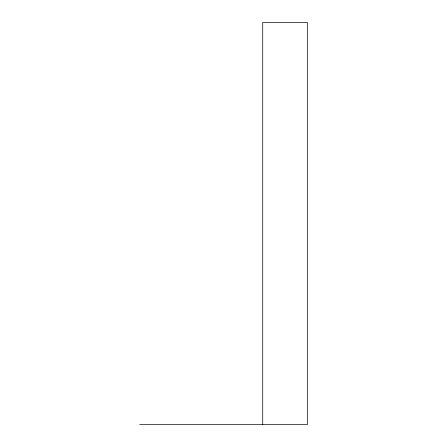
<?xml version="1.0" encoding="UTF-8"?>
<svg xmlns="http://www.w3.org/2000/svg" width="447" height="447" viewBox="0 0 447 447"><rect width="100%" height="100%" fill="white"/><g stroke="black" fill="none" stroke-linecap="round" stroke-linejoin="round"><path stroke-width="0.67" d="M139.688 424.65L307.312 424.65L307.312 22.35L262.724 22.35L262.724 424.65"/></g></svg>
